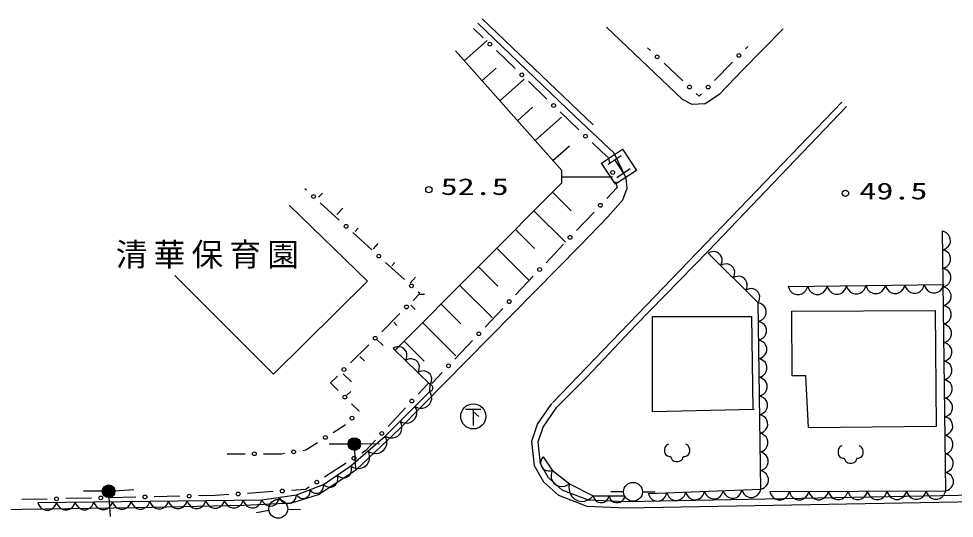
# Model space of a CAD drawing. Units: millimetres, scale not verified. Extents: x 62682 to 702682, y -6806 to 353194.
# Drawn here: x 449916 to 524010, y 248558 to 288090 of the extents above; entities that cross this region are included whole.
import ezdxf
from ezdxf.enums import TextEntityAlignment as Align

# ---------------------------------------------------------------- set-up
doc = ezdxf.new("R2010")
doc.units = ezdxf.units.MM
doc.header["$LTSCALE"] = 1000
doc.layers.add('M-BGD', color=7, linetype='Continuous', lineweight=25)
doc.styles.add('ＭＳ ゴシック', font='')
doc.styles.get('ＭＳ ゴシック').set_extended_font_data('MS Gothic')

# ---------------------------------------------------------------- blocks, each defined once
blk = doc.blocks.new('BUHIN4')
at = {"color": 7, "linetype": 'Continuous', "lineweight": 25}
blk.add_circle((0, 0), 249, dxfattribs=at)
blk = doc.blocks.new('BUHIN5')
at = {"color": 7, "linetype": 'Continuous', "lineweight": 25}
blk.add_circle((0, 0), 746, dxfattribs=at)
blk = doc.blocks.new('BUHIN6')
at = {"color": 7, "linetype": 'Continuous', "lineweight": 25}
for radius in [498, 440, 382, 322, 265, 195, 135, 77.5, 15]:
    blk.add_circle((0, 0), radius, dxfattribs=at)
blk = doc.blocks.new('BUHIN7')
at = {"color": 7, "linetype": 'Continuous', "lineweight": 25}
for p, q in [((-610, 570), (610, 570)), ((0, 570), (0, -730)), ((0, 375), (430, 0))]:
    blk.add_line(p, q, dxfattribs=at)
blk.add_circle((0, 0), 995, dxfattribs=at)
blk = doc.blocks.new('BUHIN10')
at = {"color": 7, "linetype": 'Continuous', "lineweight": 25}
blk.add_lwpolyline([(-690, 610), (-845, 530), (-965, 350), (-1000, 195), (-1000, 40), (-965, -120), (-885, -235), (-770, -315), (-610, -350), (-535, -350), (-470, -470), (-390, -610), (-235, -730), (-80, -765), (70, -765), (195, -730), (350, -650), (425, -570), (465, -470), (530, -350), (610, -350), (765, -315), (880, -235), (960, -120), (1000, 40), (1000, 195), (960, 350), (840, 530), (685, 610)], dxfattribs=at)
blk = doc.blocks.new('BUHIN19')
at = {"color": 7, "linetype": 'Continuous', "lineweight": 25}
blk.add_circle((0, 0), 149, dxfattribs=at)
blk = doc.blocks.new('BUHIN20')
at = {"color": 7, "linetype": 'Continuous', "lineweight": 25}
blk.add_circle((0, 0), 149, dxfattribs=at)
blk = doc.blocks.new('BUHIN26')
at = {"color": 7, "linetype": 'Continuous', "lineweight": 25}
blk.add_circle((0, 0), 149, dxfattribs=at)
blk = doc.blocks.new('BUHIN27')
at = {"color": 7, "linetype": 'Continuous', "lineweight": 25}
blk.add_circle((0, 0), 149, dxfattribs=at)
blk = doc.blocks.new('BUHIN28')
at = {"color": 7, "linetype": 'Continuous', "lineweight": 25}
blk.add_circle((0, 0), 149, dxfattribs=at)
blk = doc.blocks.new('BUHIN30')
at = {"color": 7, "linetype": 'Continuous', "lineweight": 25}
blk.add_circle((0, 0), 149, dxfattribs=at)
blk = doc.blocks.new('BUHIN31')
at = {"color": 7, "linetype": 'Continuous', "lineweight": 25}
blk.add_circle((0, 0), 149, dxfattribs=at)
blk = doc.blocks.new('BUHIN32')
at = {"color": 7, "linetype": 'Continuous', "lineweight": 25}
blk.add_circle((0, 0), 149, dxfattribs=at)
blk = doc.blocks.new('BUHIN33')
at = {"color": 7, "linetype": 'Continuous', "lineweight": 25}
blk.add_circle((0, 0), 149, dxfattribs=at)
blk = doc.blocks.new('BUHIN34')
at = {"color": 7, "linetype": 'Continuous', "lineweight": 25}
blk.add_circle((0, 0), 149, dxfattribs=at)
blk = doc.blocks.new('BUHIN92')
at = {"color": 7, "linetype": 'Continuous', "lineweight": 25}
blk.add_lwpolyline([(9, -734), (177, -677), (320, -587), (479, -442), (565, -279), (618, -106), (615, 122), (558, 293), (468, 454), (305, 595), (160, 678), (-9, 734)], dxfattribs=at)
blk = doc.blocks.new('BUHIN93')
at = {"color": 7, "linetype": 'Continuous', "lineweight": 25}
blk.add_lwpolyline([(-774, -3), (-715, -181), (-622, -331), (-470, -501), (-300, -593), (-118, -651), (122, -650), (304, -591), (474, -497), (624, -327), (713, -175), (774, 3)], dxfattribs=at)
blk = doc.blocks.new('BUHIN94')
at = {"color": 7, "linetype": 'Continuous', "lineweight": 25}
blk.add_lwpolyline([(-770, -10), (-710, -186), (-615, -335), (-463, -502), (-293, -593), (-111, -648), (128, -645), (308, -585), (476, -490), (624, -319), (710, -168), (770, 10)], dxfattribs=at)
blk = doc.blocks.new('BUHIN95')
at = {"color": 7, "linetype": 'Continuous', "lineweight": 25}
blk.add_lwpolyline([(496, -490), (572, -339), (608, -184), (619, 21), (568, 188), (489, 341), (335, 493), (181, 571), (13, 619), (-191, 605), (-344, 565), (-496, 490)], dxfattribs=at)
blk = doc.blocks.new('BUHIN96')
at = {"color": 7, "linetype": 'Continuous', "lineweight": 25}
blk.add_lwpolyline([(10, -738), (179, -681), (322, -590), (482, -444), (568, -280), (622, -106), (619, 123), (561, 295), (470, 457), (306, 598), (161, 681), (-10, 738)], dxfattribs=at)
blk = doc.blocks.new('BUHIN97')
at = {"color": 7, "linetype": 'Continuous', "lineweight": 25}
blk.add_lwpolyline([(-742, -28), (-680, -197), (-585, -338), (-435, -496), (-268, -579), (-91, -628), (139, -619), (311, -557), (471, -461), (609, -293), (689, -145), (742, 28)], dxfattribs=at)
blk = doc.blocks.new('BUHIN98')
at = {"color": 7, "linetype": 'Continuous', "lineweight": 25}
blk.add_lwpolyline([(-629, 0), (-582, -145), (-507, -267), (-384, -406), (-245, -481), (-98, -529), (98, -529), (245, -481), (384, -406), (507, -267), (579, -145), (629, 0)], dxfattribs=at)
blk = doc.blocks.new('BUHIN120')
at = {"color": 7, "linetype": 'Continuous', "lineweight": 25}
blk.add_lwpolyline([(491, -478), (565, -330), (599, -176), (608, 25), (558, 189), (478, 339), (326, 487), (174, 562), (9, 609), (-192, 594), (-342, 553), (-491, 478)], dxfattribs=at)
blk = doc.blocks.new('BUHIN122')
at = {"color": 7, "linetype": 'Continuous', "lineweight": 25}
blk.add_lwpolyline([(-588, -588), (-409, -679), (-224, -724), (21, -738), (221, -679), (403, -585), (585, -403), (679, -221), (738, -21), (724, 224), (677, 406), (588, 588)], dxfattribs=at)
blk = doc.blocks.new('BUHIN123')
at = {"color": 7, "linetype": 'Continuous', "lineweight": 25}
blk.add_lwpolyline([(-679, -592), (-492, -703), (-295, -765), (-33, -799), (188, -750), (392, -662), (602, -479), (717, -289), (796, -77), (798, 188), (761, 388), (679, 592)], dxfattribs=at)
blk = doc.blocks.new('BUHIN124')
at = {"color": 7, "linetype": 'Continuous', "lineweight": 25}
blk.add_lwpolyline([(-543, -368), (-418, -466), (-281, -527), (-94, -575), (70, -559), (225, -513), (394, -399), (494, -272), (569, -125), (594, 66), (584, 214), (543, 368)], dxfattribs=at)
blk = doc.blocks.new('BUHIN125')
at = {"color": 7, "linetype": 'Continuous', "lineweight": 25}
blk.add_lwpolyline([(-533, -204), (-447, -311), (-343, -391), (-194, -468), (-52, -487), (88, -480), (254, -416), (364, -329), (457, -220), (516, -63), (538, 65), (533, 204)], dxfattribs=at)
blk = doc.blocks.new('BUHIN126')
at = {"color": 7, "linetype": 'Continuous', "lineweight": 25}
blk.add_lwpolyline([(-688, -97), (-615, -248), (-513, -371), (-357, -503), (-194, -565), (-25, -593), (188, -563), (343, -489), (483, -385), (595, -215), (656, -69), (688, 97)], dxfattribs=at)
blk = doc.blocks.new('BUHIN127')
at = {"color": 7, "linetype": 'Continuous', "lineweight": 25}
blk.add_lwpolyline([(-739, -9), (-681, -178), (-591, -321), (-445, -482), (-281, -569), (-107, -622), (122, -619), (295, -562), (456, -471), (598, -307), (682, -162), (739, 9)], dxfattribs=at)

msp = doc.modelspace()

# ---------------------------------------------------------------- linework, layer by layer
at = {"layer": 'M-BGD'}
for p, q in [((493997, 280352), (486279, 287728)), ((486624, 288090), (495422, 279691)), ((485936, 287328), (486704, 286588)), ((496463, 287432), (502464, 281727)), ((507250, 284028), (510455, 287282)), ((485201, 284750), (487025, 286374)), ((492923, 276076), (484499, 285539)), ((487763, 285569), (489226, 284162)), ((499946, 285573), (499709, 285795)), ((507651, 285904), (507466, 285714)), ((502505, 283185), (501021, 284570)), ((506441, 284660), (505026, 283205)), ((486605, 283173), (487732, 284176)), ((505452, 282134), (507250, 284028)), ((488009, 281596), (489943, 283317)), ((490286, 283143), (491749, 281736)), ((502464, 281727), (503218, 281333)), ((503817, 281961), (503580, 282182)), ((504002, 282151), (503817, 281961)), ((504287, 281381), (505452, 282134)), ((489413, 280019), (490613, 281087)), ((492181, 257700), (515111, 281500)), ((503218, 281333), (504287, 281381)), ((509083, 274458), (515471, 281153)), ((490817, 278442), (492908, 280303)), ((492808, 280716), (494271, 279309)), ((497063, 277448), (493997, 280352)), ((492221, 276864), (493531, 278030)), ((495331, 278290), (496099, 277551)), ((496099, 277551), (496596, 277109)), ((497640, 277241), (496598, 276551)), ((498031, 275485), (497063, 277448)), ((496596, 277109), (496743, 276625)), ((497119, 276896), (497808, 275853)), ((492923, 275095), (492923, 276076)), ((498330, 276198), (497287, 275508)), ((479710, 261824), (492923, 275095)), ((492923, 275585), (496932, 275585)), ((497168, 275218), (497314, 274734)), ((498112, 274678), (498031, 275485)), ((472715, 274517), (472588, 274632)), ((473652, 273957), (473969, 274296)), ((492189, 274358), (493667, 272886)), ((497314, 274734), (496488, 273861)), ((497762, 273764), (498112, 274678)), ((504537, 269710), (509083, 274458)), ((475301, 272158), (473801, 273526)), ((496579, 272419), (497762, 273764)), ((477541, 267328), (471344, 273345)), ((475102, 272599), (475572, 273102)), ((490721, 272883), (493208, 270407)), ((495478, 272794), (494082, 271320)), ((494369, 270141), (496579, 272419)), ((476553, 271241), (476800, 271505)), ((489253, 271408), (490759, 269909)), ((523332, 250718), (523071, 271276)), ((477887, 269800), (476387, 271168)), ((478003, 269883), (478394, 270300)), ((480072, 255630), (494369, 270141)), ((487785, 269934), (490318, 267412)), ((493072, 270252), (491676, 268778)), ((498801, 263832), (504537, 269710)), ((508484, 265618), (504515, 269539)), ((480473, 267441), (478973, 268809)), ((479454, 268525), (479707, 268795)), ((486317, 268459), (487850, 266932)), ((462274, 267777), (470087, 259964)), ((480905, 267167), (481339, 267631)), ((490666, 267710), (489270, 266236)), ((470087, 259964), (477541, 267328)), ((484848, 266985), (487428, 264416)), ((510861, 266893), (523175, 267049)), ((481148, 265798), (481686, 266335)), ((481686, 266335), (481559, 266451)), ((481630, 266296), (482060, 266296)), ((480960, 265425), (481303, 265087)), ((483380, 265510), (484942, 263955)), ((508677, 250856), (508484, 265618)), ((478672, 263323), (480108, 264758)), ((488260, 265168), (486864, 263694)), ((500120, 256994), (500120, 264534)), ((500120, 264534), (507962, 264534)), ((507962, 264534), (508062, 257195)), ((511145, 264936), (522499, 265003)), ((511179, 259842), (511145, 264936)), ((522499, 265003), (522566, 255821)), ((479620, 264068), (479872, 263820)), ((481912, 264036), (484538, 261421)), ((494932, 259738), (498801, 263832)), ((478281, 262712), (478779, 262219)), ((480444, 262561), (482034, 260978)), ((485853, 262627), (484458, 261152)), ((476197, 260849), (477633, 262284)), ((482513, 259136), (479565, 262006)), ((476941, 261355), (477288, 261012)), ((483447, 260085), (482621, 259212)), ((474619, 259272), (475157, 259809)), ((475601, 259998), (476259, 259349)), ((492541, 257353), (494932, 259738)), ((512251, 259842), (511179, 259842)), ((512452, 255754), (512251, 259842)), ((475225, 258666), (474619, 259272)), ((478944, 255063), (482474, 258592)), ((482339, 259222), (481552, 258375)), ((482474, 258592), (482513, 259136)), ((475913, 258296), (476209, 258580)), ((476869, 257022), (476264, 257627)), ((480552, 257298), (479170, 255810)), ((491001, 256006), (492130, 257638)), ((491452, 255780), (492541, 257353)), ((508163, 257161), (500120, 256994)), ((476842, 256995), (476869, 257022)), ((474824, 255350), (475760, 255943)), ((475760, 255943), (475788, 255970)), ((476672, 252422), (480072, 255630)), ((490550, 254672), (491001, 256006)), ((491059, 254615), (491452, 255780)), ((522566, 255821), (512445, 255720)), ((476229, 252697), (478944, 255063)), ((472647, 253970), (473583, 254563)), ((475996, 254430), (474496, 254430)), ((476995, 254442), (478495, 254478)), ((478170, 254733), (477383, 253885)), ((490754, 252703), (490550, 254672)), ((491240, 252860), (491059, 254615)), ((466421, 253662), (467844, 253662)), ((469314, 253662), (470736, 253662)), ((470736, 253662), (470966, 253699)), ((472417, 253933), (472647, 253970)), ((476519, 253930), (476591, 252432)), ((477383, 253885), (477093, 253700)), ((491446, 253421), (492172, 252356)), ((474057, 251223), (476229, 252697)), ((475855, 252907), (474145, 251813)), ((491493, 251426), (490754, 252703)), ((491886, 251745), (491240, 252860)), ((473656, 250432), (476672, 252422)), ((492172, 252356), (493528, 251291)), ((471923, 250408), (474057, 251223)), ((492682, 250362), (491493, 251426)), ((492948, 250795), (491886, 251745)), ((493528, 251291), (495415, 250323)), ((597936, 251185), (497987, 249364)), ((456535, 250696), (455035, 250696)), ((457534, 250729), (459031, 250829)), ((470056, 250665), (468031, 250529)), ((472618, 250835), (471523, 250762)), ((472907, 251021), (472618, 250835)), ((495033, 249995), (492948, 250795)), ((497815, 250653), (496815, 250653)), ((536051, 250575), (497993, 249864)), ((499315, 250653), (500315, 250653)), ((499771, 250517), (508677, 250856)), ((509400, 250665), (523332, 250718)), ((452181, 250079), (450151, 250036)), ((451437, 249811), (469169, 250020)), ((455680, 250153), (453650, 250110)), ((457066, 250197), (457160, 248700)), ((459179, 250226), (457150, 250184)), ((462678, 250300), (460649, 250257)), ((465469, 250359), (464148, 250331)), ((466564, 250432), (465469, 250359)), ((467752, 249598), (471538, 249791)), ((469169, 250020), (471923, 250408)), ((471538, 249791), (473656, 250432)), ((494930, 249499), (492682, 250362)), ((497993, 249864), (495033, 249995)), ((495415, 250323), (497932, 250323)), ((448377, 249254), (459218, 249406)), ((459218, 249406), (467752, 249598)), ((469733, 249170), (468749, 248991)), ((471221, 249282), (472220, 249252)), ((497987, 249364), (494930, 249499))]:
    msp.add_line(p, q, dxfattribs=at)
msp.add_lwpolyline([(496078, 276657), (497746, 277760), (498849, 276092), (497181, 274989)], close=True, dxfattribs=at)
for points in [[(482474, 258592), (482538, 258608), (482593, 258637), (482656, 258686), (482693, 258743), (482718, 258806), (482724, 258890), (482708, 258955), (482680, 259017), (482624, 259074), (482573, 259109), (482513, 259136)], [(491446, 253421), (491351, 253298), (491291, 253163), (491244, 252979), (491260, 252819), (491306, 252666), (491418, 252501), (491543, 252403), (491687, 252330), (491875, 252306), (492021, 252315), (492172, 252356)], [(492172, 252356), (492101, 252160), (492078, 251964), (492093, 251711), (492178, 251513), (492298, 251337), (492508, 251172), (492707, 251098), (492920, 251062), (493169, 251107), (493351, 251178), (493528, 251291)], [(493528, 251291), (493487, 251038), (493506, 250796), (493583, 250494), (493733, 250274), (493918, 250090), (494211, 249939), (494469, 249897), (494735, 249903), (495025, 250017), (495228, 250145), (495415, 250323)]]:
    msp.add_lwpolyline(points, dxfattribs=at)
for centre in [(496955, 275921), (475744, 258147), (476315, 256482), (474203, 254957), (468579, 253662), (471691, 253816)]:
    msp.add_circle(centre, 149, dxfattribs=at)

# ---------------------------------------------------------------- block references
for name, p in [('BUHIN28', (487234, 286079)), ('BUHIN19', (506954, 285187)), ('BUHIN20', (500484, 285072)), ('BUHIN28', (489756, 283652)), ('BUHIN20', (503043, 282684)), ('BUHIN19', (504514, 282678)), ('BUHIN28', (492279, 281226)), ('BUHIN28', (494801, 278800)), ('BUHIN27', (473258, 274021)), ('BUHIN4', (482399, 274559)), ('BUHIN4', (515389, 274266)), ('BUHIN30', (495983, 273328)), ('BUHIN27', (475844, 271663)), ('BUHIN92', (523080, 270541)), ('BUHIN30', (493577, 270786)), ('BUHIN92', (523099, 269073)), ('BUHIN27', (478430, 269304)), ('BUHIN95', (505011, 269049)), ('BUHIN30', (491171, 268244)), ('BUHIN95', (506003, 268069)), ('BUHIN92', (523117, 267604)), ('BUHIN95', (506995, 267089)), ('BUHIN27', (481016, 266946)), ('BUHIN94', (511631, 266902)), ('BUHIN94', (513170, 266922)), ('BUHIN94', (514709, 266942)), ('BUHIN94', (516249, 266961)), ('BUHIN94', (517788, 266981)), ('BUHIN94', (519327, 267000)), ('BUHIN94', (520866, 267020)), ('BUHIN94', (522405, 267039)), ('BUHIN92', (523136, 266136)), ('BUHIN95', (507988, 266109)), ('BUHIN26', (480628, 265278)), ('BUHIN30', (488765, 265702)), ('BUHIN96', (508493, 264880)), ('BUHIN92', (523155, 264668)), ('BUHIN96', (508513, 263404)), ('BUHIN92', (523173, 263199)), ('BUHIN30', (486359, 263160)), ('BUHIN26', (478152, 262803)), ('BUHIN96', (508532, 261928)), ('BUHIN92', (523192, 261731)), ('BUHIN120', (480056, 261528)), ('BUHIN120', (481039, 260571)), ('BUHIN96', (508552, 260452)), ('BUHIN92', (523210, 260262)), ('BUHIN26', (475677, 260329)), ('BUHIN120', (482021, 259614)), ('BUHIN30', (483953, 260619)), ('BUHIN96', (508571, 258975)), ('BUHIN92', (523229, 258794)), ('BUHIN122', (481886, 258004)), ('BUHIN31', (481052, 257836)), ('BUHIN96', (508590, 257499)), ('BUHIN92', (523248, 257325)), ('BUHIN122', (480709, 256828)), ('BUHIN7', (485917, 256620)), ('BUHIN96', (508610, 256023)), ('BUHIN92', (523266, 255857)), ('BUHIN122', (479532, 255651)), ('BUHIN6', (476496, 254430)), ('BUHIN123', (478265, 254471)), ('BUHIN31', (478670, 255271)), ('BUHIN96', (508629, 254546)), ('BUHIN92', (523285, 254389)), ('BUHIN10', (502059, 253805)), ('BUHIN10', (515802, 253672)), ('BUHIN123', (476908, 253288)), ('BUHIN32', (476474, 253304)), ('BUHIN96', (508648, 253070)), ('BUHIN92', (523304, 252920)), ('BUHIN124', (475686, 252328)), ('BUHIN124', (474600, 251591)), ('BUHIN96', (508668, 251594)), ('BUHIN92', (523322, 251452)), ('BUHIN6', (457035, 250696)), ('BUHIN125', (473523, 251019)), ('BUHIN32', (473526, 251417)), ('BUHIN5', (498565, 250653)), ('BUHIN34', (463413, 250315)), ('BUHIN33', (467297, 250481)), ('BUHIN33', (470790, 250713)), ('BUHIN125', (472457, 250612)), ('BUHIN97', (500514, 250545)), ('BUHIN97', (501998, 250602)), ('BUHIN97', (503482, 250658)), ('BUHIN97', (504967, 250715)), ('BUHIN97', (506451, 250771)), ('BUHIN97', (507935, 250827)), ('BUHIN93', (510174, 250668)), ('BUHIN93', (511722, 250674)), ('BUHIN93', (513270, 250680)), ('BUHIN93', (514818, 250686)), ('BUHIN93', (516366, 250692)), ('BUHIN93', (517914, 250697)), ('BUHIN93', (519462, 250703)), ('BUHIN93', (521010, 250709)), ('BUHIN93', (522558, 250715)), ('BUHIN127', (452176, 249819)), ('BUHIN34', (452916, 250094)), ('BUHIN127', (453654, 249837)), ('BUHIN127', (455131, 249854)), ('BUHIN127', (456609, 249872)), ('BUHIN34', (456415, 250168)), ('BUHIN127', (458087, 249889)), ('BUHIN127', (459564, 249907)), ('BUHIN34', (459914, 250242)), ('BUHIN127', (461042, 249924)), ('BUHIN127', (462520, 249942)), ('BUHIN127', (463997, 249959)), ('BUHIN127', (465475, 249976)), ('BUHIN127', (466953, 249994)), ('BUHIN127', (468430, 250011)), ('BUHIN126', (469858, 250117)), ('BUHIN5', (470471, 249304)), ('BUHIN126', (471235, 250311)), ('BUHIN98', (496044, 250323)), ('BUHIN98', (497303, 250323))]:
    msp.add_blockref(name, p, dxfattribs=at)

# ---------------------------------------------------------------- texts
at = {"layer": 'M-BGD', "style": 'ＭＳ ゴシック', "width": 1.5}
for s, p in [('52.5', (483334, 273749)), ('49.5', (516496, 273400))]:
    msp.add_text(s, height=1320, dxfattribs=at).set_placement(p, align=Align.BOTTOM_LEFT)
at = {"layer": 'M-BGD', "insert": (457604, 268316), "char_height": 1833, "attachment_point": 7, "style": 'ＭＳ ゴシック'}
msp.add_mtext('\\T1.2;清華保育園', dxfattribs=at)

doc.saveas('drawing.dxf')
